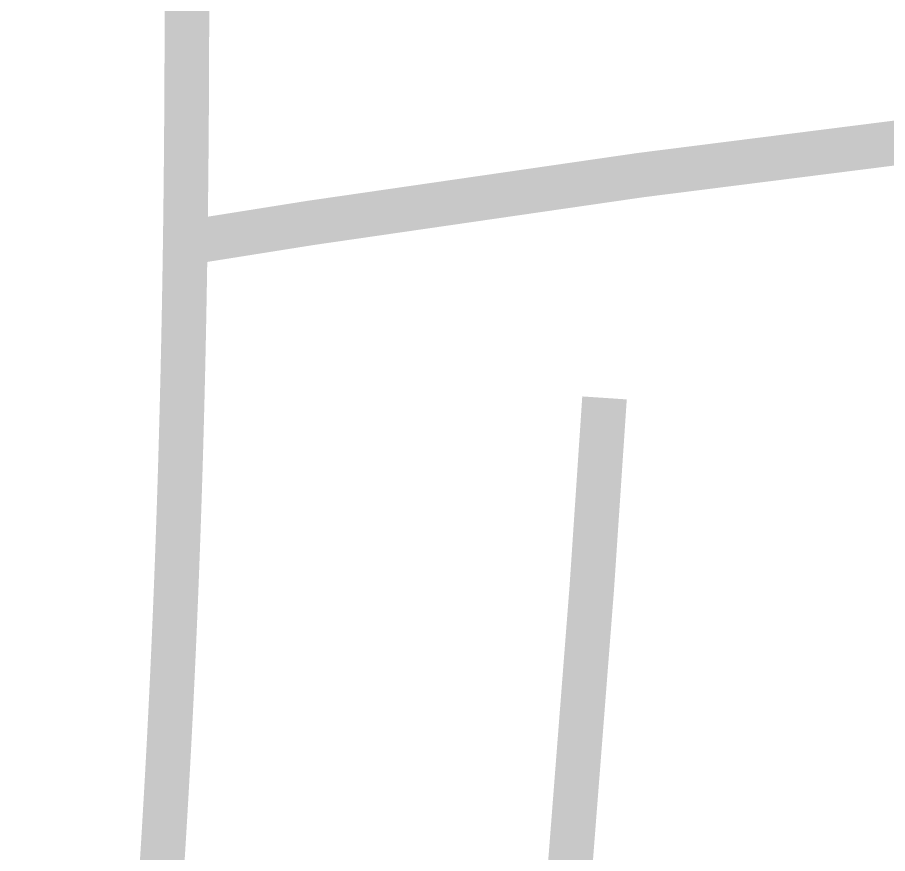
# Model space of a CAD drawing. Header units: inches. Extents: x -1574 to 492, y -294 to 234.
# Drawn here: x -738.302 to -735.863, y -165.178 to -162.835 of the extents above; entities that cross this region are included whole.
import ezdxf

# ---------------------------------------------------------------- set-up
doc = ezdxf.new("R2010")
doc.units = ezdxf.units.IN
doc.header["$MEASUREMENT"] = 0
doc.layers.add('EXTERIOR ELEC EQUIP', color=190, linetype='Continuous')

msp = doc.modelspace()

# ---------------------------------------------------------------- linework, layer by layer
at = {"layer": 'EXTERIOR ELEC EQUIP', "color": 60, "const_width": 0.125}
for points in [[(-737.89871, -165.24069), (-737.8986, -165.23901), (-737.8985, -165.23733), (-737.89839, -165.23564), (-737.89828, -165.23396), (-737.89817, -165.23228), (-737.89806, -165.2306), (-737.89796, -165.22892), (-737.89785, -165.22724), (-737.89774, -165.22556), (-737.89763, -165.22388), (-737.89753, -165.2222), (-737.89742, -165.22052), (-737.89731, -165.21884), (-737.89721, -165.21716), (-737.8971, -165.21548), (-737.89699, -165.2138), (-737.89689, -165.21212), (-737.89678, -165.21043), (-737.89667, -165.20875), (-737.89657, -165.20707), (-737.89646, -165.20539), (-737.89635, -165.20371), (-737.89625, -165.20203), (-737.89614, -165.20035), (-737.89604, -165.19867), (-737.89593, -165.197), (-737.89582, -165.19532), (-737.89572, -165.19364), (-737.89561, -165.19196), (-737.89551, -165.19028), (-737.8954, -165.1886), (-737.8953, -165.18692), (-737.89519, -165.18524), (-737.89509, -165.18356), (-737.89498, -165.18188), (-737.89488, -165.1802), (-737.89477, -165.17852), (-737.89467, -165.17684), (-737.89456, -165.17516), (-737.89446, -165.17348), (-737.89435, -165.17181), (-737.89425, -165.17013), (-737.89415, -165.16845), (-737.89404, -165.16677), (-737.89394, -165.16509), (-737.89383, -165.16341), (-737.89373, -165.16173), (-737.89363, -165.16006), (-737.89352, -165.15838), (-737.89342, -165.1567), (-737.89332, -165.15502), (-737.89321, -165.15334), (-737.89311, -165.15166), (-737.89301, -165.14999), (-737.8929, -165.14831), (-737.8928, -165.14663), (-737.8927, -165.14495), (-737.89259, -165.14327), (-737.89249, -165.1416), (-737.89239, -165.13992), (-737.89229, -165.13824), (-737.89218, -165.13656), (-737.89208, -165.13489), (-737.89198, -165.13321), (-737.89188, -165.13153), (-737.89177, -165.12985), (-737.89167, -165.12818), (-737.89157, -165.1265), (-737.89147, -165.12482), (-737.89137, -165.12314), (-737.89127, -165.12147), (-737.89116, -165.11979), (-737.89106, -165.11811), (-737.89096, -165.11644), (-737.89086, -165.11476), (-737.89076, -165.11308), (-737.89066, -165.11141), (-737.89056, -165.10973), (-737.89046, -165.10805), (-737.89036, -165.10638), (-737.89026, -165.1047), (-737.89015, -165.10302), (-737.89005, -165.10135), (-737.88995, -165.09967), (-737.88985, -165.09799), (-737.88975, -165.09632), (-737.88965, -165.09464), (-737.88955, -165.09296), (-737.88945, -165.09129), (-737.88935, -165.08961), (-737.88925, -165.08794), (-737.88915, -165.08626), (-737.88905, -165.08458), (-737.88896, -165.08291), (-737.88886, -165.08123), (-737.88876, -165.07956), (-737.88866, -165.07788), (-737.88856, -165.07621), (-737.88846, -165.07453), (-737.88836, -165.07286), (-737.88826, -165.07118), (-737.88816, -165.0695), (-737.88806, -165.06783), (-737.88797, -165.06615), (-737.88787, -165.06448), (-737.88777, -165.0628), (-737.88767, -165.06113), (-737.88757, -165.05945), (-737.88747, -165.05778), (-737.88738, -165.0561), (-737.88728, -165.05443), (-737.88718, -165.05275), (-737.88708, -165.05108), (-737.88699, -165.04941), (-737.88689, -165.04773), (-737.88679, -165.04606), (-737.88669, -165.04438), (-737.8866, -165.04271), (-737.8865, -165.04103), (-737.8864, -165.03936), (-737.88631, -165.03768), (-737.88621, -165.03601), (-737.88611, -165.03434), (-737.88601, -165.03266), (-737.88592, -165.03099), (-737.88582, -165.02931), (-737.88573, -165.02764), (-737.88563, -165.02597), (-737.88553, -165.02429), (-737.88544, -165.02262), (-737.88534, -165.02095), (-737.88524, -165.01927), (-737.88515, -165.0176), (-737.88505, -165.01592), (-737.88496, -165.01425), (-737.88486, -165.01258), (-737.88477, -165.0109), (-737.88467, -165.00923), (-737.88458, -165.00756), (-737.88448, -165.00588), (-737.88439, -165.00421), (-737.88429, -165.00254), (-737.8842, -165.00087), (-737.8841, -164.99919), (-737.88401, -164.99752), (-737.88391, -164.99585), (-737.88382, -164.99417), (-737.88372, -164.9925), (-737.88363, -164.99083), (-737.88353, -164.98916), (-737.88344, -164.98748), (-737.88335, -164.98581), (-737.88325, -164.98414), (-737.88316, -164.98247), (-737.88306, -164.98079), (-737.88297, -164.97912), (-737.88288, -164.97745), (-737.88278, -164.97578), (-737.88269, -164.97411), (-737.8826, -164.97243), (-737.8825, -164.97076), (-737.88241, -164.96909), (-737.88232, -164.96742), (-737.88222, -164.96575), (-737.88213, -164.96408), (-737.88204, -164.9624), (-737.88195, -164.96073), (-737.88185, -164.95906), (-737.88176, -164.95739), (-737.88167, -164.95572), (-737.88158, -164.95405), (-737.88148, -164.95237), (-737.88139, -164.9507), (-737.8813, -164.94903), (-737.88121, -164.94736), (-737.88111, -164.94569), (-737.88102, -164.94402), (-737.88093, -164.94235), (-737.88084, -164.94068), (-737.88075, -164.93901), (-737.88066, -164.93734), (-737.88057, -164.93567), (-737.88047, -164.93399), (-737.88038, -164.93232), (-737.88029, -164.93065), (-737.8802, -164.92898), (-737.88011, -164.92731), (-737.88002, -164.92564), (-737.87993, -164.92397), (-737.87984, -164.9223), (-737.87975, -164.92063), (-737.87966, -164.91896), (-737.87957, -164.91729), (-737.87948, -164.91562), (-737.87939, -164.91395), (-737.8793, -164.91228), (-737.87921, -164.91061), (-737.87912, -164.90894), (-737.87903, -164.90727), (-737.87894, -164.9056), (-737.87885, -164.90393), (-737.87876, -164.90226), (-737.87867, -164.90059), (-737.87858, -164.89892), (-737.87849, -164.89725), (-737.8784, -164.89558), (-737.87831, -164.89392), (-737.87822, -164.89225), (-737.87813, -164.89058), (-737.87804, -164.88891), (-737.87796, -164.88724), (-737.87787, -164.88557), (-737.87778, -164.8839), (-737.87769, -164.88223), (-737.8776, -164.88056), (-737.87751, -164.87889), (-737.87743, -164.87723), (-737.87734, -164.87556), (-737.87725, -164.87389), (-737.87716, -164.87222), (-737.87707, -164.87055), (-737.87699, -164.86888), (-737.8769, -164.86721), (-737.87681, -164.86555), (-737.87672, -164.86388), (-737.87664, -164.86221), (-737.87655, -164.86054), (-737.87646, -164.85887), (-737.87637, -164.85721), (-737.87629, -164.85554), (-737.8762, -164.85387), (-737.87611, -164.8522), (-737.87603, -164.85053), (-737.87594, -164.84887), (-737.87585, -164.8472), (-737.87577, -164.84553), (-737.87568, -164.84386), (-737.87559, -164.8422), (-737.87551, -164.84053), (-737.87542, -164.83886), (-737.87534, -164.83719), (-737.87525, -164.83553), (-737.87516, -164.83386), (-737.87508, -164.83219), (-737.87499, -164.83052), (-737.87491, -164.82886), (-737.87482, -164.82719), (-737.87474, -164.82552), (-737.87465, -164.82386), (-737.87457, -164.82219), (-737.87448, -164.82052), (-737.8744, -164.81886), (-737.87431, -164.81719), (-737.87423, -164.81552), (-737.87414, -164.81386), (-737.87406, -164.81219), (-737.87397, -164.81052), (-737.87389, -164.80886), (-737.8738, -164.80719), (-737.87372, -164.80552), (-737.87363, -164.80386), (-737.87355, -164.80219), (-737.87347, -164.80053), (-737.87338, -164.79886), (-737.8733, -164.79719), (-737.87321, -164.79553), (-737.87313, -164.79386), (-737.87305, -164.7922), (-737.87296, -164.79053), (-737.87288, -164.78887), (-737.8728, -164.7872), (-737.87271, -164.78553), (-737.87263, -164.78387), (-737.87255, -164.7822), (-737.87246, -164.78054), (-737.87238, -164.77887), (-737.8723, -164.77721), (-737.87222, -164.77554), (-737.87213, -164.77388), (-737.87205, -164.77221), (-737.87197, -164.77055), (-737.87189, -164.76888), (-737.8718, -164.76722), (-737.87172, -164.76555), (-737.87164, -164.76389), (-737.87156, -164.76222), (-737.87147, -164.76056), (-737.87139, -164.75889), (-737.87131, -164.75723), (-737.87123, -164.75556), (-737.87115, -164.7539), (-737.87107, -164.75223), (-737.87098, -164.75057), (-737.8709, -164.74891), (-737.87082, -164.74724), (-737.87074, -164.74558), (-737.87066, -164.74391), (-737.87058, -164.74225), (-737.8705, -164.74058), (-737.87042, -164.73892), (-737.87034, -164.73726), (-737.87026, -164.73559), (-737.87018, -164.73393), (-737.87009, -164.73226), (-737.87001, -164.7306), (-737.86993, -164.72894), (-737.86985, -164.72727), (-737.86977, -164.72561), (-737.86969, -164.72395), (-737.86961, -164.72228), (-737.86953, -164.72062), (-737.86945, -164.71896), (-737.86937, -164.71729), (-737.8693, -164.71563), (-737.86922, -164.71397), (-737.86914, -164.7123), (-737.86906, -164.71064), (-737.86898, -164.70898), (-737.8689, -164.70731), (-737.86882, -164.70565), (-737.86874, -164.70399), (-737.86866, -164.70233), (-737.86858, -164.70066), (-737.8685, -164.699), (-737.86843, -164.69734), (-737.86835, -164.69568), (-737.86827, -164.69401), (-737.86819, -164.69235), (-737.86811, -164.69069), (-737.86803, -164.68903), (-737.86796, -164.68736), (-737.86788, -164.6857), (-737.8678, -164.68404), (-737.86772, -164.68238), (-737.86764, -164.68072), (-737.86757, -164.67905), (-737.86749, -164.67739), (-737.86741, -164.67573), (-737.86733, -164.67407), (-737.86726, -164.67241), (-737.86718, -164.67074), (-737.8671, -164.66908), (-737.86703, -164.66742), (-737.86695, -164.66576), (-737.86687, -164.6641), (-737.86679, -164.66244), (-737.86672, -164.66078), (-737.86664, -164.65911), (-737.86657, -164.65745), (-737.86649, -164.65579), (-737.86641, -164.65413), (-737.86634, -164.65247), (-737.86626, -164.65081), (-737.86618, -164.64915), (-737.86611, -164.64749), (-737.86603, -164.64583), (-737.86596, -164.64416), (-737.86588, -164.6425), (-737.8658, -164.64084), (-737.86573, -164.63918), (-737.86565, -164.63752), (-737.86558, -164.63586), (-737.8655, -164.6342), (-737.86543, -164.63254), (-737.86535, -164.63088), (-737.86528, -164.62922), (-737.8652, -164.62756), (-737.86513, -164.6259), (-737.86505, -164.62424), (-737.86498, -164.62258), (-737.8649, -164.62092), (-737.86483, -164.61926), (-737.86475, -164.6176), (-737.86468, -164.61594), (-737.86461, -164.61428), (-737.86453, -164.61262), (-737.86446, -164.61096), (-737.86438, -164.6093), (-737.86431, -164.60764), (-737.86424, -164.60598), (-737.86416, -164.60432), (-737.86409, -164.60266), (-737.86401, -164.601), (-737.86394, -164.59934), (-737.86387, -164.59768), (-737.86379, -164.59602), (-737.86372, -164.59437), (-737.86365, -164.59271), (-737.86357, -164.59105), (-737.8635, -164.58939), (-737.86343, -164.58773), (-737.86336, -164.58607), (-737.86328, -164.58441), (-737.86321, -164.58275), (-737.86314, -164.58109), (-737.86306, -164.57944), (-737.86299, -164.57778), (-737.86292, -164.57612), (-737.86285, -164.57446), (-737.86278, -164.5728), (-737.8627, -164.57114), (-737.86263, -164.56948), (-737.86256, -164.56783), (-737.86249, -164.56617), (-737.86242, -164.56451), (-737.86234, -164.56285), (-737.86227, -164.56119), (-737.8622, -164.55954), (-737.86213, -164.55788), (-737.86206, -164.55622), (-737.86199, -164.55456), (-737.86192, -164.5529), (-737.86184, -164.55125), (-737.86177, -164.54959), (-737.8617, -164.54793), (-737.86163, -164.54627), (-737.86156, -164.54462), (-737.86149, -164.54296), (-737.86142, -164.5413), (-737.86135, -164.53964), (-737.86128, -164.53799), (-737.86121, -164.53633), (-737.86114, -164.53467), (-737.86107, -164.53302), (-737.861, -164.53136), (-737.86093, -164.5297), (-737.86086, -164.52804), (-737.86079, -164.52639), (-737.86072, -164.52473), (-737.86065, -164.52307), (-737.86058, -164.52142), (-737.86051, -164.51976), (-737.86044, -164.5181), (-737.86037, -164.51645), (-737.8603, -164.51479), (-737.86023, -164.51313), (-737.86016, -164.51148), (-737.86009, -164.50982), (-737.86003, -164.50816), (-737.85996, -164.50651), (-737.85989, -164.50485), (-737.85982, -164.5032), (-737.85975, -164.50154), (-737.85968, -164.49988), (-737.85961, -164.49823), (-737.85955, -164.49657), (-737.85948, -164.49492), (-737.85941, -164.49326), (-737.85934, -164.4916), (-737.85927, -164.48995), (-737.85921, -164.48829), (-737.85914, -164.48664), (-737.85907, -164.48498), (-737.859, -164.48333), (-737.85893, -164.48167), (-737.85887, -164.48002), (-737.8588, -164.47836), (-737.85873, -164.47671), (-737.85867, -164.47505), (-737.8586, -164.47339), (-737.85853, -164.47174), (-737.85846, -164.47008), (-737.8584, -164.46843), (-737.85833, -164.46677), (-737.85826, -164.46512), (-737.8582, -164.46347), (-737.85813, -164.46181), (-737.85806, -164.46016), (-737.858, -164.4585), (-737.85793, -164.45685), (-737.85786, -164.45519), (-737.8578, -164.45354), (-737.85773, -164.45188), (-737.85767, -164.45023), (-737.8576, -164.44857), (-737.85753, -164.44692), (-737.85747, -164.44527), (-737.8574, -164.44361), (-737.85734, -164.44196), (-737.85727, -164.4403), (-737.85721, -164.43865), (-737.85714, -164.43699), (-737.85708, -164.43534), (-737.85701, -164.43369), (-737.85695, -164.43203), (-737.85688, -164.43038), (-737.85682, -164.42873), (-737.85675, -164.42707), (-737.85669, -164.42542), (-737.85662, -164.42377), (-737.85656, -164.42211), (-737.85649, -164.42046), (-737.85643, -164.4188), (-737.85636, -164.41715), (-737.8563, -164.4155), (-737.85623, -164.41384), (-737.85617, -164.41219), (-737.85611, -164.41054), (-737.85604, -164.40889), (-737.85598, -164.40723), (-737.85591, -164.40558), (-737.85585, -164.40393), (-737.85579, -164.40227), (-737.85572, -164.40062), (-737.85566, -164.39897), (-737.8556, -164.39732), (-737.85553, -164.39566), (-737.85547, -164.39401), (-737.85541, -164.39236), (-737.85534, -164.39071), (-737.85528, -164.38905), (-737.85522, -164.3874), (-737.85515, -164.38575), (-737.85509, -164.3841), (-737.85503, -164.38244), (-737.85497, -164.38079), (-737.8549, -164.37914), (-737.85484, -164.37749), (-737.85478, -164.37584), (-737.85472, -164.37418), (-737.85466, -164.37253), (-737.85459, -164.37088), (-737.85453, -164.36923), (-737.85447, -164.36758), (-737.85441, -164.36592), (-737.85435, -164.36427), (-737.85428, -164.36262), (-737.85422, -164.36097), (-737.85416, -164.35932), (-737.8541, -164.35767), (-737.85404, -164.35602), (-737.85398, -164.35436), (-737.85391, -164.35271), (-737.85385, -164.35106), (-737.85379, -164.34941), (-737.85373, -164.34776), (-737.85367, -164.34611), (-737.85361, -164.34446), (-737.85355, -164.34281), (-737.85349, -164.34116), (-737.85343, -164.3395), (-737.85337, -164.33785), (-737.85331, -164.3362), (-737.85325, -164.33455), (-737.85319, -164.3329), (-737.85313, -164.33125), (-737.85307, -164.3296), (-737.85301, -164.32795), (-737.85295, -164.3263), (-737.85289, -164.32465), (-737.85283, -164.323), (-737.85277, -164.32135), (-737.85271, -164.3197), (-737.85265, -164.31805), (-737.85259, -164.3164), (-737.85253, -164.31475), (-737.85247, -164.3131), (-737.85241, -164.31145), (-737.85235, -164.3098), (-737.85229, -164.30815), (-737.85223, -164.3065), (-737.85217, -164.30485), (-737.85211, -164.3032), (-737.85206, -164.30155), (-737.852, -164.2999), (-737.85194, -164.29825), (-737.85188, -164.2966), (-737.85182, -164.29495), (-737.85176, -164.2933), (-737.8517, -164.29165), (-737.85165, -164.29), (-737.85159, -164.28836), (-737.85153, -164.28671), (-737.85147, -164.28506), (-737.85141, -164.28341), (-737.85136, -164.28176), (-737.8513, -164.28011), (-737.85124, -164.27846), (-737.85118, -164.27681), (-737.85113, -164.27516), (-737.85107, -164.27352), (-737.85101, -164.27187), (-737.85095, -164.27022), (-737.8509, -164.26857), (-737.85084, -164.26692), (-737.85078, -164.26527), (-737.85073, -164.26362), (-737.85067, -164.26198), (-737.85061, -164.26033), (-737.85055, -164.25868), (-737.8505, -164.25703), (-737.85044, -164.25538), (-737.85038, -164.25373), (-737.85033, -164.25209), (-737.85027, -164.25044), (-737.85022, -164.24879), (-737.85016, -164.24714), (-737.8501, -164.2455), (-737.85005, -164.24385), (-737.84999, -164.2422), (-737.84994, -164.24055), (-737.84988, -164.2389), (-737.84982, -164.23726), (-737.84977, -164.23561), (-737.84971, -164.23396), (-737.84966, -164.23231), (-737.8496, -164.23067), (-737.84955, -164.22902), (-737.84949, -164.22737), (-737.84944, -164.22573), (-737.84938, -164.22408), (-737.84933, -164.22243), (-737.84927, -164.22078), (-737.84922, -164.21914), (-737.84916, -164.21749), (-737.84911, -164.21584), (-737.84905, -164.2142), (-737.849, -164.21255), (-737.84894, -164.2109), (-737.84889, -164.20926), (-737.84883, -164.20761), (-737.84878, -164.20596), (-737.84873, -164.20432), (-737.84867, -164.20267), (-737.84862, -164.20102), (-737.84856, -164.19938), (-737.84851, -164.19773), (-737.84846, -164.19608), (-737.8484, -164.19444), (-737.84835, -164.19279), (-737.84829, -164.19115), (-737.84824, -164.1895), (-737.84819, -164.18785), (-737.84813, -164.18621), (-737.84808, -164.18456), (-737.84803, -164.18292), (-737.84797, -164.18127), (-737.84792, -164.17962), (-737.84787, -164.17798), (-737.84782, -164.17633), (-737.84776, -164.17469), (-737.84771, -164.17304), (-737.84766, -164.1714), (-737.8476, -164.16975), (-737.84755, -164.16811), (-737.8475, -164.16646), (-737.84745, -164.16482), (-737.8474, -164.16317), (-737.84734, -164.16153), (-737.84729, -164.15988), (-737.84724, -164.15823), (-737.84719, -164.15659), (-737.84713, -164.15494), (-737.84708, -164.1533), (-737.84703, -164.15166), (-737.84698, -164.15001), (-737.84693, -164.14837), (-737.84688, -164.14672), (-737.84682, -164.14508), (-737.84677, -164.14343), (-737.84672, -164.14179), (-737.84667, -164.14014), (-737.84662, -164.1385), (-737.84657, -164.13685), (-737.84652, -164.13521), (-737.84647, -164.13356), (-737.84642, -164.13192), (-737.84637, -164.13028), (-737.84631, -164.12863), (-737.84626, -164.12699), (-737.84621, -164.12534), (-737.84616, -164.1237), (-737.84611, -164.12206), (-737.84606, -164.12041), (-737.84601, -164.11877), (-737.84596, -164.11712), (-737.84591, -164.11548), (-737.84586, -164.11384), (-737.84581, -164.11219), (-737.84576, -164.11055), (-737.84571, -164.10891), (-737.84566, -164.10726), (-737.84561, -164.10562), (-737.84556, -164.10398), (-737.84551, -164.10233), (-737.84546, -164.10069), (-737.84541, -164.09905), (-737.84537, -164.0974), (-737.84532, -164.09576), (-737.84527, -164.09412), (-737.84522, -164.09247), (-737.84517, -164.09083), (-737.84512, -164.08919), (-737.84507, -164.08755), (-737.84502, -164.0859), (-737.84497, -164.08426), (-737.84493, -164.08262), (-737.84488, -164.08097), (-737.84483, -164.07933), (-737.84478, -164.07769), (-737.84473, -164.07605), (-737.84468, -164.0744), (-737.84464, -164.07276), (-737.84459, -164.07112), (-737.84454, -164.06948), (-737.84449, -164.06783), (-737.84444, -164.06619), (-737.8444, -164.06455), (-737.84435, -164.06291), (-737.8443, -164.06127), (-737.84425, -164.05962), (-737.8442, -164.05798), (-737.84416, -164.05634), (-737.84411, -164.0547), (-737.84406, -164.05306), (-737.84402, -164.05141), (-737.84397, -164.04977), (-737.84392, -164.04813), (-737.84387, -164.04649), (-737.84383, -164.04485), (-737.84378, -164.04321), (-737.84373, -164.04157), (-737.84369, -164.03992), (-737.84364, -164.03828), (-737.84359, -164.03664), (-737.84355, -164.035), (-737.8435, -164.03336), (-737.84345, -164.03172), (-737.84341, -164.03008), (-737.84336, -164.02844), (-737.84332, -164.02679), (-737.84327, -164.02515), (-737.84322, -164.02351), (-737.84318, -164.02187), (-737.84313, -164.02023), (-737.84309, -164.01859), (-737.84304, -164.01695), (-737.843, -164.01531), (-737.84295, -164.01367), (-737.8429, -164.01203), (-737.84286, -164.01039), (-737.84281, -164.00875), (-737.84277, -164.00711), (-737.84272, -164.00547), (-737.84268, -164.00383), (-737.84263, -164.00219), (-737.84259, -164.00055), (-737.84254, -163.99891), (-737.8425, -163.99727), (-737.84245, -163.99563), (-737.84241, -163.99399), (-737.84236, -163.99235), (-737.84232, -163.99071), (-737.84228, -163.98907), (-737.84223, -163.98743), (-737.84219, -163.98579), (-737.84214, -163.98415), (-737.8421, -163.98251), (-737.84205, -163.98087), (-737.84201, -163.97923), (-737.84197, -163.97759), (-737.84192, -163.97595), (-737.84188, -163.97431), (-737.84184, -163.97267), (-737.84179, -163.97103), (-737.84175, -163.96939), (-737.8417, -163.96775), (-737.84166, -163.96611), (-737.84162, -163.96447), (-737.84157, -163.96283), (-737.84153, -163.9612), (-737.84149, -163.95956), (-737.84145, -163.95792), (-737.8414, -163.95628), (-737.84136, -163.95464), (-737.84132, -163.953), (-737.84127, -163.95136), (-737.84123, -163.94972), (-737.84119, -163.94809), (-737.84115, -163.94645), (-737.8411, -163.94481), (-737.84106, -163.94317), (-737.84102, -163.94153), (-737.84098, -163.93989), (-737.84093, -163.93826), (-737.84089, -163.93662), (-737.84085, -163.93498), (-737.84081, -163.93334), (-737.84077, -163.9317), (-737.84072, -163.93006), (-737.84068, -163.92843), (-737.84064, -163.92679), (-737.8406, -163.92515), (-737.84056, -163.92351), (-737.84052, -163.92188), (-737.84047, -163.92024), (-737.84043, -163.9186), (-737.84039, -163.91696), (-737.84035, -163.91532), (-737.84031, -163.91369), (-737.84027, -163.91205), (-737.84023, -163.91041), (-737.84019, -163.90877), (-737.84015, -163.90714), (-737.8401, -163.9055), (-737.84006, -163.90386), (-737.84002, -163.90223), (-737.83998, -163.90059), (-737.83994, -163.89895), (-737.8399, -163.89731), (-737.83986, -163.89568), (-737.83982, -163.89404), (-737.83978, -163.8924), (-737.83974, -163.89077), (-737.8397, -163.88913), (-737.83966, -163.88749), (-737.83962, -163.88586), (-737.83958, -163.88422), (-737.83954, -163.88258), (-737.8395, -163.88095), (-737.83946, -163.87931), (-737.83942, -163.87767), (-737.83938, -163.87604), (-737.83934, -163.8744), (-737.8393, -163.87276), (-737.83926, -163.87113), (-737.83922, -163.86949), (-737.83919, -163.86786), (-737.83915, -163.86622), (-737.83911, -163.86458), (-737.83907, -163.86295), (-737.83903, -163.86131), (-737.83899, -163.85968), (-737.83895, -163.85804), (-737.83891, -163.8564), (-737.83887, -163.85477), (-737.83884, -163.85313), (-737.8388, -163.8515), (-737.83876, -163.84986), (-737.83872, -163.84823), (-737.83868, -163.84659), (-737.83864, -163.84495), (-737.83861, -163.84332), (-737.83857, -163.84168), (-737.83853, -163.84005), (-737.83849, -163.83841), (-737.83845, -163.83678), (-737.83842, -163.83514), (-737.83838, -163.83351), (-737.83834, -163.83187), (-737.8383, -163.83024), (-737.83827, -163.8286), (-737.83823, -163.82697), (-737.83819, -163.82533), (-737.83815, -163.8237), (-737.83812, -163.82206), (-737.83808, -163.82043), (-737.83804, -163.81879), (-737.83801, -163.81716), (-737.83797, -163.81552), (-737.83793, -163.81389), (-737.83789, -163.81225), (-737.83786, -163.81062), (-737.83782, -163.80899), (-737.83778, -163.80735), (-737.83775, -163.80572), (-737.83771, -163.80408), (-737.83768, -163.80245), (-737.83764, -163.80081), (-737.8376, -163.79918), (-737.83757, -163.79755), (-737.83753, -163.79591), (-737.83749, -163.79428), (-737.83746, -163.79264), (-737.83742, -163.79101), (-737.83739, -163.78938), (-737.83735, -163.78774), (-737.83731, -163.78611), (-737.83728, -163.78448), (-737.83724, -163.78284), (-737.83721, -163.78121), (-737.83717, -163.77957), (-737.83714, -163.77794), (-737.8371, -163.77631), (-737.83707, -163.77467), (-737.83703, -163.77304), (-737.837, -163.77141), (-737.83696, -163.76977), (-737.83693, -163.76814), (-737.83689, -163.76651), (-737.83686, -163.76488), (-737.83682, -163.76324), (-737.83679, -163.76161), (-737.83675, -163.75998), (-737.83672, -163.75834), (-737.83668, -163.75671), (-737.83665, -163.75508), (-737.83661, -163.75344), (-737.83658, -163.75181), (-737.83655, -163.75018), (-737.83651, -163.74855), (-737.83648, -163.74691), (-737.83644, -163.74528), (-737.83641, -163.74365), (-737.83638, -163.74202), (-737.83634, -163.74038), (-737.83631, -163.73875), (-737.83627, -163.73712), (-737.83624, -163.73549), (-737.83621, -163.73386), (-737.83617, -163.73222), (-737.83614, -163.73059), (-737.83611, -163.72896), (-737.83607, -163.72733), (-737.83604, -163.7257), (-737.83601, -163.72406), (-737.83597, -163.72243), (-737.83594, -163.7208), (-737.83591, -163.71917), (-737.83587, -163.71754), (-737.83584, -163.7159), (-737.83581, -163.71427), (-737.83578, -163.71264), (-737.83574, -163.71101), (-737.83571, -163.70938), (-737.83568, -163.70775), (-737.83565, -163.70612), (-737.83561, -163.70448), (-737.83558, -163.70285), (-737.83555, -163.70122), (-737.83552, -163.69959), (-737.83548, -163.69796), (-737.83545, -163.69633), (-737.83542, -163.6947), (-737.83539, -163.69307), (-737.83536, -163.69144), (-737.83532, -163.6898), (-737.83529, -163.68817), (-737.83526, -163.68654), (-737.83523, -163.68491), (-737.8352, -163.68328), (-737.83517, -163.68165), (-737.83514, -163.68002), (-737.8351, -163.67839), (-737.83507, -163.67676), (-737.83504, -163.67513), (-737.83501, -163.6735), (-737.83498, -163.67187), (-737.83495, -163.67024), (-737.83492, -163.66861), (-737.83489, -163.66698), (-737.83486, -163.66535), (-737.83482, -163.66372), (-737.83479, -163.66209), (-737.83476, -163.66046), (-737.83473, -163.65883), (-737.8347, -163.6572), (-737.83467, -163.65557), (-737.83464, -163.65394), (-737.83461, -163.65231), (-737.83458, -163.65068), (-737.83455, -163.64905), (-737.83452, -163.64742), (-737.83449, -163.64579), (-737.83446, -163.64416), (-737.83443, -163.64253), (-737.8344, -163.6409), (-737.83437, -163.63927), (-737.83434, -163.63764), (-737.83431, -163.63601), (-737.83428, -163.63438), (-737.83425, -163.63275), (-737.83422, -163.63112), (-737.83419, -163.62949), (-737.83417, -163.62786), (-737.83414, -163.62624), (-737.83411, -163.62461), (-737.83408, -163.62298), (-737.83405, -163.62135), (-737.83402, -163.61972), (-737.83399, -163.61809), (-737.83396, -163.61646), (-737.83393, -163.61483), (-737.8339, -163.61321), (-737.83388, -163.61158), (-737.83385, -163.60995), (-737.83382, -163.60832), (-737.83379, -163.60669), (-737.83376, -163.60506), (-737.83373, -163.60343), (-737.8337, -163.60181), (-737.83368, -163.60018), (-737.83365, -163.59855), (-737.83362, -163.59692), (-737.83359, -163.59529), (-737.83356, -163.59366), (-737.83354, -163.59204), (-737.83351, -163.59041), (-737.83348, -163.58878), (-737.83345, -163.58715), (-737.83343, -163.58552), (-737.8334, -163.5839), (-737.83337, -163.58227), (-737.83334, -163.58064), (-737.83332, -163.57901), (-737.83329, -163.57739), (-737.83326, -163.57576), (-737.83323, -163.57413), (-737.83321, -163.5725), (-737.83318, -163.57088), (-737.83315, -163.56925), (-737.83313, -163.56762), (-737.8331, -163.56599), (-737.83307, -163.56437), (-737.83305, -163.56274), (-737.83302, -163.56111), (-737.83299, -163.55948), (-737.83297, -163.55786), (-737.83294, -163.55623), (-737.83291, -163.5546), (-737.83289, -163.55298), (-737.83286, -163.55135), (-737.83283, -163.54972), (-737.83281, -163.5481), (-737.83278, -163.54647), (-737.83275, -163.54484), (-737.83273, -163.54322), (-737.8327, -163.54159), (-737.83268, -163.53996), (-737.83265, -163.53834), (-737.83263, -163.53671), (-737.8326, -163.53508), (-737.83257, -163.53346), (-737.83255, -163.53183), (-737.83252, -163.5302), (-737.8325, -163.52858), (-737.83247, -163.52695), (-737.83245, -163.52533), (-737.83242, -163.5237), (-737.8324, -163.52207), (-737.83237, -163.52045), (-737.83235, -163.51882), (-737.83232, -163.5172), (-737.8323, -163.51557), (-737.83227, -163.51394), (-737.83225, -163.51232), (-737.83222, -163.51069), (-737.8322, -163.50907), (-737.83217, -163.50744), (-737.83215, -163.50582), (-737.83212, -163.50419), (-737.8321, -163.50256), (-737.83207, -163.50094), (-737.83205, -163.49931), (-737.83203, -163.49769), (-737.832, -163.49606), (-737.83198, -163.49444), (-737.83195, -163.49281), (-737.83193, -163.49119), (-737.83191, -163.48956), (-737.83188, -163.48794), (-737.83186, -163.48631), (-737.83183, -163.48469), (-737.83181, -163.48306), (-737.83179, -163.48144), (-737.83176, -163.47981), (-737.83174, -163.47819), (-737.83172, -163.47656), (-737.83169, -163.47494), (-737.83167, -163.47331), (-737.83165, -163.47169), (-737.83162, -163.47006), (-737.8316, -163.46844), (-737.83158, -163.46681), (-737.83155, -163.46519), (-737.83153, -163.46357), (-737.83151, -163.46194), (-737.83149, -163.46032), (-737.83146, -163.45869), (-737.83144, -163.45707), (-737.83142, -163.45544), (-737.83139, -163.45382), (-737.83137, -163.4522), (-737.83135, -163.45057), (-737.83133, -163.44895), (-737.8313, -163.44732), (-737.83128, -163.4457), (-737.83126, -163.44408), (-737.83124, -163.44245), (-737.83122, -163.44083), (-737.83119, -163.4392), (-737.83117, -163.43758), (-737.83115, -163.43596), (-737.83113, -163.43433), (-737.83111, -163.43271), (-737.83108, -163.43109), (-737.83106, -163.42946), (-737.83104, -163.42784), (-737.83102, -163.42622), (-737.831, -163.42459), (-737.83098, -163.42297), (-737.83096, -163.42135), (-737.83093, -163.41972), (-737.83091, -163.4181), (-737.83089, -163.41648), (-737.83087, -163.41485), (-737.83085, -163.41323), (-737.83083, -163.41161), (-737.83081, -163.40998), (-737.83079, -163.40836), (-737.83077, -163.40674), (-737.83074, -163.40512), (-737.83072, -163.40349), (-737.8307, -163.40187), (-737.83068, -163.40025), (-737.83066, -163.39863), (-737.83064, -163.397), (-737.83062, -163.39538), (-737.8306, -163.39376), (-737.83058, -163.39214), (-737.83056, -163.39051), (-737.83054, -163.38889), (-737.83052, -163.38727), (-737.8305, -163.38565), (-737.83048, -163.38402), (-737.83046, -163.3824), (-737.83044, -163.38078), (-737.83042, -163.37916), (-737.8304, -163.37754), (-737.83038, -163.37591), (-737.83036, -163.37429), (-737.83034, -163.37267), (-737.83032, -163.37105), (-737.8303, -163.36943), (-737.83028, -163.3678), (-737.83026, -163.36618), (-737.83024, -163.36456), (-737.83023, -163.36294), (-737.83021, -163.36132), (-737.83019, -163.3597), (-737.83017, -163.35808), (-737.83015, -163.35645), (-737.83013, -163.35483), (-737.83011, -163.35321), (-737.83009, -163.35159), (-737.83007, -163.34997), (-737.83005, -163.34835), (-737.83004, -163.34673), (-737.83002, -163.3451), (-737.83, -163.34348), (-737.82998, -163.34186), (-737.82996, -163.34024), (-737.82994, -163.33862), (-737.82993, -163.337), (-737.82991, -163.33538), (-737.82989, -163.33376), (-737.82987, -163.33214), (-737.82985, -163.33052), (-737.82983, -163.3289), (-737.82982, -163.32728), (-737.8298, -163.32565), (-737.82978, -163.32403), (-737.82976, -163.32241), (-737.82975, -163.32079), (-737.82973, -163.31917), (-737.82971, -163.31755), (-737.82969, -163.31593), (-737.82968, -163.31431), (-737.82966, -163.31269), (-737.82964, -163.31107), (-737.82962, -163.30945), (-737.82961, -163.30783), (-737.82959, -163.30621), (-737.82957, -163.30459), (-737.82955, -163.30297), (-737.82954, -163.30135), (-737.82952, -163.29973), (-737.8295, -163.29811), (-737.82949, -163.29649), (-737.82947, -163.29487), (-737.82945, -163.29325), (-737.82944, -163.29163), (-737.82942, -163.29001), (-737.8294, -163.28839), (-737.82939, -163.28677), (-737.82937, -163.28515), (-737.82935, -163.28354), (-737.82934, -163.28192), (-737.82932, -163.2803), (-737.82931, -163.27868), (-737.82929, -163.27706), (-737.82927, -163.27544), (-737.82926, -163.27382), (-737.82924, -163.2722), (-737.82922, -163.27058), (-737.82921, -163.26896), (-737.82919, -163.26734), (-737.82918, -163.26572), (-737.82916, -163.26411), (-737.82915, -163.26249), (-737.82913, -163.26087), (-737.82911, -163.25925), (-737.8291, -163.25763), (-737.82908, -163.25601), (-737.82907, -163.25439), (-737.82905, -163.25277), (-737.82904, -163.25116), (-737.82902, -163.24954), (-737.82901, -163.24792), (-737.82899, -163.2463), (-737.82898, -163.24468), (-737.82896, -163.24306), (-737.82895, -163.24145), (-737.82893, -163.23983), (-737.82892, -163.23821), (-737.8289, -163.23659), (-737.82889, -163.23497), (-737.82887, -163.23335), (-737.82886, -163.23174), (-737.82884, -163.23012), (-737.82883, -163.2285), (-737.82882, -163.22688), (-737.8288, -163.22526), (-737.82879, -163.22365), (-737.82877, -163.22203), (-737.82876, -163.22041), (-737.82874, -163.21879), (-737.82873, -163.21718), (-737.82872, -163.21556), (-737.8287, -163.21394), (-737.82869, -163.21232), (-737.82868, -163.21071), (-737.82866, -163.20909), (-737.82865, -163.20747), (-737.82863, -163.20585), (-737.82862, -163.20424), (-737.82861, -163.20262), (-737.82859, -163.201), (-737.82858, -163.19938), (-737.82857, -163.19777), (-737.82855, -163.19615), (-737.82854, -163.19453), (-737.82853, -163.19292), (-737.82851, -163.1913), (-737.8285, -163.18968), (-737.82849, -163.18807), (-737.82847, -163.18645), (-737.82846, -163.18483), (-737.82845, -163.18322), (-737.82844, -163.1816), (-737.82842, -163.17998), (-737.82841, -163.17837), (-737.8284, -163.17675), (-737.82838, -163.17513), (-737.82837, -163.17352), (-737.82836, -163.1719), (-737.82835, -163.17028), (-737.82833, -163.16867), (-737.82832, -163.16705), (-737.82831, -163.16543), (-737.8283, -163.16382), (-737.82829, -163.1622), (-737.82827, -163.16059), (-737.82826, -163.15897), (-737.82825, -163.15735), (-737.82824, -163.15574), (-737.82823, -163.15412), (-737.82821, -163.15251), (-737.8282, -163.15089), (-737.82819, -163.14927), (-737.82818, -163.14766), (-737.82817, -163.14604), (-737.82815, -163.14443), (-737.82814, -163.14281), (-737.82813, -163.1412), (-737.82812, -163.13958), (-737.82811, -163.13796), (-737.8281, -163.13635), (-737.82809, -163.13473), (-737.82808, -163.13312), (-737.82806, -163.1315), (-737.82805, -163.12989), (-737.82804, -163.12827), (-737.82803, -163.12666), (-737.82802, -163.12504), (-737.82801, -163.12343), (-737.828, -163.12181), (-737.82799, -163.1202), (-737.82798, -163.11858), (-737.82797, -163.11697), (-737.82796, -163.11535), (-737.82794, -163.11374), (-737.82793, -163.11212), (-737.82792, -163.11051), (-737.82791, -163.10889), (-737.8279, -163.10728), (-737.82789, -163.10566), (-737.82788, -163.10405), (-737.82787, -163.10243), (-737.82786, -163.10082), (-737.82785, -163.0992), (-737.82784, -163.09759), (-737.82783, -163.09598), (-737.82782, -163.09436), (-737.82781, -163.09275), (-737.8278, -163.09113), (-737.82779, -163.08952), (-737.82778, -163.0879), (-737.82777, -163.08629), (-737.82776, -163.08468), (-737.82775, -163.08306), (-737.82774, -163.08145), (-737.82774, -163.07983), (-737.82773, -163.07822), (-737.82772, -163.07661), (-737.82771, -163.07499), (-737.8277, -163.07338), (-737.82769, -163.07176), (-737.82768, -163.07015), (-737.82767, -163.06854), (-737.82766, -163.06692), (-737.82765, -163.06531), (-737.82764, -163.0637), (-737.82763, -163.06208), (-737.82763, -163.06047), (-737.82762, -163.05886), (-737.82761, -163.05724), (-737.8276, -163.05563), (-737.82759, -163.05402), (-737.82758, -163.0524), (-737.82757, -163.05079), (-737.82757, -163.04918), (-737.82756, -163.04756), (-737.82755, -163.04595), (-737.82754, -163.04434), (-737.82753, -163.04272), (-737.82752, -163.04111), (-737.82752, -163.0395), (-737.82751, -163.03789), (-737.8275, -163.03627), (-737.82749, -163.03466), (-737.82748, -163.03305), (-737.82748, -163.03143), (-737.82747, -163.02982), (-737.82746, -163.02821), (-737.82745, -163.0266), (-737.82745, -163.02498), (-737.82744, -163.02337), (-737.82743, -163.02176), (-737.82742, -163.02015), (-737.82742, -163.01853), (-737.82741, -163.01692), (-737.8274, -163.01531), (-737.82739, -163.0137), (-737.82739, -163.01208), (-737.82738, -163.01047), (-737.82737, -163.00886), (-737.82736, -163.00725), (-737.82736, -163.00564), (-737.82735, -163.00402), (-737.82734, -163.00241), (-737.82734, -163.0008), (-737.82733, -162.99919), (-737.82732, -162.99758), (-737.82732, -162.99596), (-737.82731, -162.99435), (-737.8273, -162.99274), (-737.8273, -162.99113), (-737.82729, -162.98952), (-737.82728, -162.98791), (-737.82728, -162.98629), (-737.82727, -162.98468), (-737.82726, -162.98307), (-737.82726, -162.98146), (-737.82725, -162.97985), (-737.82725, -162.97824), (-737.82724, -162.97663), (-737.82723, -162.97501), (-737.82723, -162.9734), (-737.82722, -162.97179), (-737.82721, -162.97018), (-737.82721, -162.96857), (-737.8272, -162.96696), (-737.8272, -162.96535), (-737.82719, -162.96374), (-737.82719, -162.96213), (-737.82718, -162.96052), (-737.82717, -162.9589), (-737.82717, -162.95729), (-737.82716, -162.95568), (-737.82716, -162.95407), (-737.82715, -162.95246), (-737.82715, -162.95085), (-737.82714, -162.94924), (-737.82714, -162.94763), (-737.82713, -162.94602), (-737.82713, -162.94441), (-737.82712, -162.9428), (-737.82712, -162.94119), (-737.82711, -162.93958), (-737.82711, -162.93797), (-737.8271, -162.93636), (-737.8271, -162.93475), (-737.82709, -162.93314), (-737.82709, -162.93153), (-737.82708, -162.92992), (-737.82708, -162.92831), (-737.82707, -162.9267), (-737.82707, -162.92509), (-737.82706, -162.92348), (-737.82706, -162.92187), (-737.82706, -162.92026), (-737.82705, -162.91865), (-737.82705, -162.91704), (-737.82704, -162.91543), (-737.82704, -162.91382), (-737.82703, -162.91221), (-737.82703, -162.9106), (-737.82703, -162.90899), (-737.82702, -162.90738), (-737.82702, -162.90577), (-737.82701, -162.90416), (-737.82701, -162.90255), (-737.82701, -162.90094), (-737.827, -162.89933), (-737.827, -162.89772), (-737.827, -162.89611), (-737.82699, -162.8945), (-737.82699, -162.8929), (-737.82699, -162.89129), (-737.82698, -162.88968), (-737.82698, -162.88807), (-737.82698, -162.88646), (-737.82697, -162.88485), (-737.82697, -162.88324), (-737.82697, -162.88163), (-737.82696, -162.88002), (-737.82696, -162.87841), (-737.82696, -162.87681), (-737.82695, -162.8752), (-737.82695, -162.87359), (-737.82695, -162.87198), (-737.82694, -162.87037), (-737.82694, -162.86876), (-737.82694, -162.86715), (-737.82694, -162.86555), (-737.82693, -162.86394), (-737.82693, -162.86233), (-737.82693, -162.86072), (-737.82693, -162.85911), (-737.82692, -162.8575), (-737.82692, -162.8559), (-737.82692, -162.85429), (-737.82692, -162.85268), (-737.82691, -162.85107), (-737.82691, -162.84946), (-737.82691, -162.84786), (-737.82691, -162.84625), (-737.82691, -162.84464), (-737.8269, -162.84303), (-737.8269, -162.84142), (-737.8269, -162.83982), (-737.8269, -162.83821), (-737.8269, -162.8366), (-737.82689, -162.83499), (-737.82689, -162.83338), (-737.82689, -162.83178), (-737.82689, -162.83017), (-737.82689, -162.82856), (-737.82689, -162.82695), (-737.82688, -162.82535), (-737.82688, -162.82374), (-737.82688, -162.82213), (-737.82688, -162.82052), (-737.82688, -162.81892), (-737.82688, -162.81731), (-737.82688, -162.8157), (-737.82687, -162.8141), (-737.82687, -162.81249), (-737.82687, -162.81088), (-737.82687, -162.80927), (-737.82687, -162.80767), (-737.82687, -162.80606), (-737.82687, -162.80445), (-737.82687, -162.80285), (-737.82687, -162.80124), (-737.82687, -162.79963), (-737.82687, -162.79803), (-737.82686, -162.79642), (-737.82686, -162.79481), (-737.82686, -162.79321), (-737.82686, -162.7916), (-737.82686, -162.78999), (-737.82686, -162.78839), (-737.82686, -162.78678), (-737.82686, -162.78517), (-737.82686, -162.78357), (-737.82686, -162.78196), (-737.82686, -162.78035), (-737.82686, -162.77875), (-737.82686, -162.77714), (-737.82686, -162.77554), (-737.82686, -162.77393), (-737.82686, -162.77232)], [(-730.27818, -163.7473), (-730.60821, -163.61109), (-730.94322, -163.49013), (-731.28471, -163.38418), (-731.63416, -163.29302), (-731.99306, -163.21643), (-732.36289, -163.15419), (-732.74513, -163.10607), (-733.14129, -163.07185), (-733.5559, -163.05191), (-734.00578, -163.04906), (-734.51082, -163.06673), (-735.09089, -163.10832), (-735.76588, -163.17725), (-736.55566, -163.27696), (-737.48011, -163.41084), (-737.83853, -163.46781)]]:
    msp.add_lwpolyline(points, dxfattribs=at)
at = {"layer": 'EXTERIOR ELEC EQUIP', "const_width": 0.125}
msp.add_lwpolyline([(-736.65621, -163.90117), (-736.69181, -164.43218), (-736.76053, -165.31499), (-736.83939, -166.21514), (-736.92708, -167.12116), (-737.02226, -168.0216), (-737.12362, -168.905), (-737.22982, -169.7599), (-737.33963, -170.57726), (-737.45209, -171.35775), (-737.5663, -172.10444), (-737.6814, -172.82043), (-737.7965, -173.5088), (-737.91072, -174.17263), (-738.02318, -174.81502), (-738.13299, -175.62654), (-738.23953, -176.23508)], dxfattribs=at)

doc.saveas('drawing.dxf')
